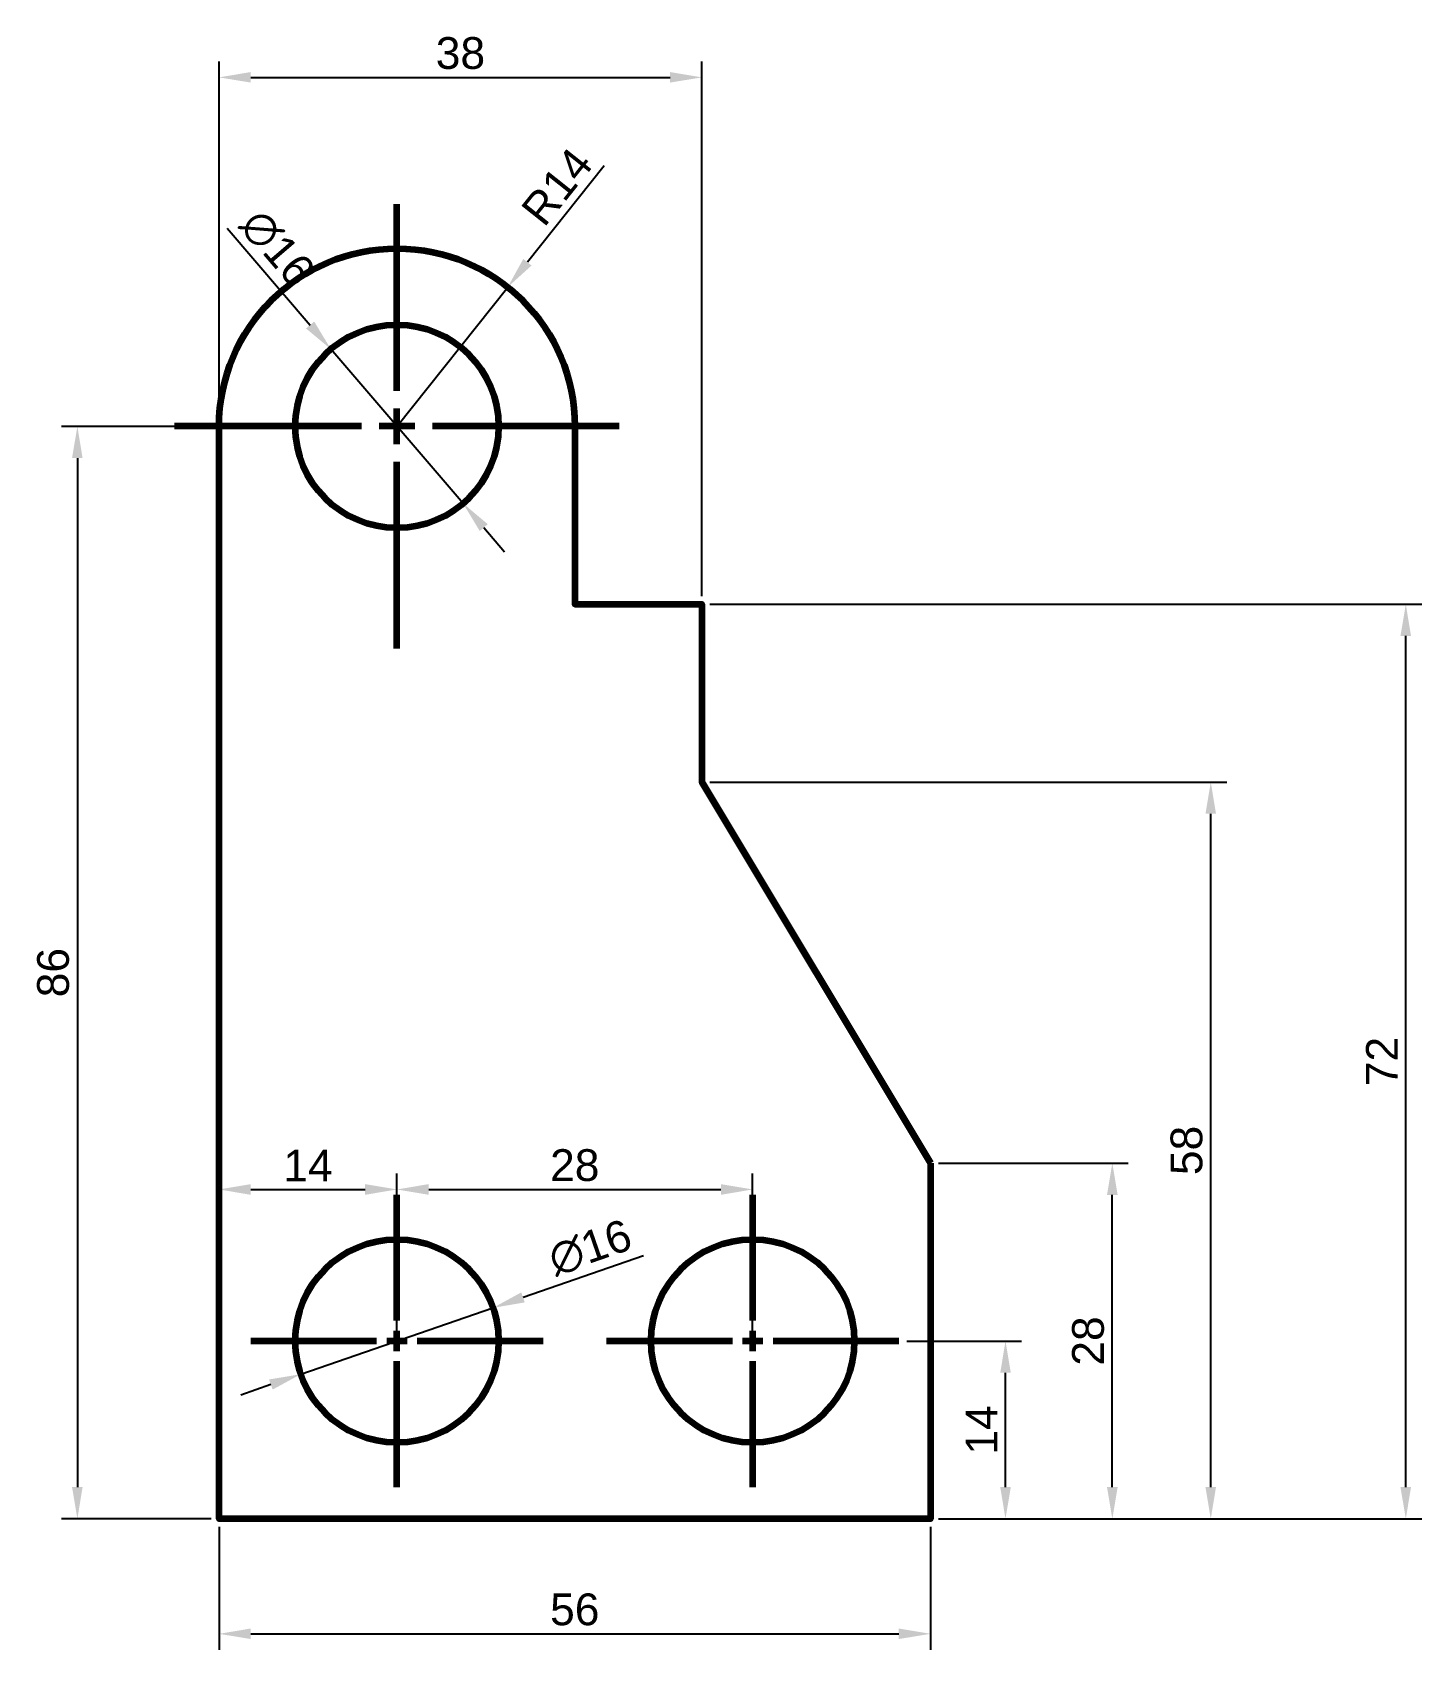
# Model space of a CAD drawing. Header units: millimetres. Extents: x 272 to 381, y 72 to 199.
import ezdxf

# ---------------------------------------------------------------- set-up
doc = ezdxf.new("R2010")
doc.units = ezdxf.units.MM
doc.linetypes.add('CENTER2', pattern=[28.575, 19.05, -3.175, 3.175, -3.175])
doc.styles.get("Standard").update_dxf_attribs({"font": 'arial.ttf'})
doc.dimstyles.new('ISO-25', dxfattribs={"dimtxt": 2.5, "dimasz": 2.5, "dimexe": 1.25, "dimexo": 0.625, "dimtad": 1, "dimtxsty": 'Standard', "dimcen": 2.5, "dimadec": 0, "dimazin": 0, "dimtfac": 1, "dimtmove": 0, "dimatfit": 3, "dimfxl": 1, "dimarcsym": 0})

# ---------------------------------------------------------------- blocks, each defined once
blk = doc.blocks.new('*U3')
at = {"color": 0, "linetype": 'CENTER2', "lineweight": 100, "transparency": 16777216}
for p, q in [((0, 1.6), (0, 11.5)), ((-11.5, 0), (-1.6, 0)), ((1.6, 0), (11.5, 0)), ((0, -11.5), (0, -1.6))]:
    blk.add_line(p, q, dxfattribs=at)
at = {"color": 0, "linetype": 'Continuous', "lineweight": 100, "transparency": 16777216}
for p, q in [((-0.8, 0), (0.8, 0)), ((0, -0.8), (0, 0.8))]:
    blk.add_line(p, q, dxfattribs=at)
blk = doc.blocks.new('*U4')
at = {"color": 0, "linetype": 'CENTER2', "lineweight": 100, "transparency": 16777216}
for p, q in [((0, 1.6), (0, 11.5)), ((-11.5, 0), (-1.6, 0)), ((1.6, 0), (11.5, 0)), ((0, -11.5), (0, -1.6))]:
    blk.add_line(p, q, dxfattribs=at)
at = {"color": 0, "linetype": 'Continuous', "lineweight": 100, "transparency": 16777216}
for p, q in [((-0.8, 0), (0.8, 0)), ((0, -0.8), (0, 0.8))]:
    blk.add_line(p, q, dxfattribs=at)
blk = doc.blocks.new('*U5')
at = {"color": 0, "linetype": 'CENTER2', "lineweight": 100, "transparency": 16777216}
for p, q in [((0, 2.8), (0, 17.5)), ((-17.5, 0), (-2.8, 0)), ((2.8, 0), (17.5, 0)), ((0, -17.5), (0, -2.8))]:
    blk.add_line(p, q, dxfattribs=at)
at = {"color": 0, "linetype": 'Continuous', "lineweight": 100, "transparency": 16777216}
for p, q in [((0, -1.4), (0, 1.4)), ((-1.4, 0), (1.4, 0))]:
    blk.add_line(p, q, dxfattribs=at)
blk = doc.blocks.new('*D6')
at = {"color": 0, "lineweight": -2, "transparency": 16777216}
for p, q in [((316.7, 188.66), (310.65, 181.06)), ((300.38, 168.14), (309.1, 179.1))]:
    blk.add_line(p, q, dxfattribs=at)
at = {"color": 0, "transparency": 16777216}
blk.add_solid([(310.33, 181.32), (310.98, 180.8), (309.1, 179.1)], dxfattribs=at)
at = {"layer": 'Defpoints', "color": 0, "transparency": 16777216}
for p in [(309.1, 179.1), (300.38, 168.14)]:
    blk.add_point(p, dxfattribs=at)
at = {"color": 0, "transparency": 16777216, "insert": (312.98, 187.01), "char_height": 2.5, "attachment_point": 5, "rotation": 51.512}
blk.add_mtext('R14', dxfattribs=at)
blk = doc.blocks.new('*D7')
at = {"color": 0, "lineweight": -2, "transparency": 16777216}
for p, q in [((287.01, 183.74), (293.55, 176.11)), ((305.59, 162.07), (295.18, 174.22)), ((307.22, 160.17), (308.84, 158.27))]:
    blk.add_line(p, q, dxfattribs=at)
at = {"color": 0, "transparency": 16777216}
for points in [[(293.87, 176.39), (293.23, 175.84), (295.18, 174.22)], [(307.53, 160.44), (306.9, 159.9), (305.59, 162.07)]]:
    blk.add_solid(points, dxfattribs=at)
at = {"layer": 'Defpoints', "color": 0, "transparency": 16777216}
for p in [(295.18, 174.22), (305.59, 162.07)]:
    blk.add_point(p, dxfattribs=at)
at = {"color": 0, "transparency": 16777216, "insert": (290.96, 182.16), "char_height": 2.5, "attachment_point": 5, "rotation": 310.5998}
blk.add_mtext('∅16', dxfattribs=at)
blk = doc.blocks.new('*D8')
at = {"color": 0, "lineweight": -2, "transparency": 16777216}
for p, q in [((286.38, 168.77), (286.38, 196.86)), ((324.38, 154.77), (324.38, 196.86)), ((288.88, 195.61), (321.88, 195.61))]:
    blk.add_line(p, q, dxfattribs=at)
at = {"color": 0, "transparency": 16777216}
for points in [[(288.88, 196.03), (288.88, 195.2), (286.38, 195.61)], [(321.88, 196.03), (321.88, 195.2), (324.38, 195.61)]]:
    blk.add_solid(points, dxfattribs=at)
at = {"layer": 'Defpoints', "color": 0, "transparency": 16777216}
for p in [(324.38, 195.61), (286.38, 168.14), (324.38, 154.14)]:
    blk.add_point(p, dxfattribs=at)
at = {"color": 0, "transparency": 16777216, "insert": (305.38, 197.51), "char_height": 2.5, "attachment_point": 5}
blk.add_mtext('38', dxfattribs=at)
blk = doc.blocks.new('*D9')
at = {"color": 0, "lineweight": -2, "transparency": 16777216}
for p, q in [((285.76, 168.14), (273.98, 168.14)), ((275.23, 165.64), (275.23, 84.64)), ((285.76, 82.14), (273.98, 82.14))]:
    blk.add_line(p, q, dxfattribs=at)
at = {"color": 0, "transparency": 16777216}
for points in [[(274.81, 165.64), (275.64, 165.64), (275.23, 168.14)], [(274.81, 84.64), (275.64, 84.64), (275.23, 82.14)]]:
    blk.add_solid(points, dxfattribs=at)
at = {"layer": 'Defpoints', "color": 0, "transparency": 16777216}
for p in [(286.38, 168.14), (275.23, 82.14), (286.38, 82.14)]:
    blk.add_point(p, dxfattribs=at)
at = {"color": 0, "transparency": 16777216, "insert": (273.33, 125.14), "char_height": 2.5, "attachment_point": 5, "rotation": 90}
blk.add_mtext('86', dxfattribs=at)
blk = doc.blocks.new('*D10')
at = {"color": 0, "lineweight": -2, "transparency": 16777216}
for p, q in [((286.38, 81.52), (286.38, 71.84)), ((342.38, 81.52), (342.38, 71.84)), ((288.88, 73.09), (339.88, 73.09))]:
    blk.add_line(p, q, dxfattribs=at)
at = {"color": 0, "transparency": 16777216}
for points in [[(288.88, 73.51), (288.88, 72.68), (286.38, 73.09)], [(339.88, 73.51), (339.88, 72.68), (342.38, 73.09)]]:
    blk.add_solid(points, dxfattribs=at)
at = {"layer": 'Defpoints', "color": 0, "transparency": 16777216}
for p in [(286.38, 82.14), (342.38, 82.14), (342.38, 73.09)]:
    blk.add_point(p, dxfattribs=at)
at = {"color": 0, "transparency": 16777216, "insert": (314.38, 75), "char_height": 2.5, "attachment_point": 5}
blk.add_mtext('56', dxfattribs=at)
blk = doc.blocks.new('*D11')
at = {"color": 0, "lineweight": -2, "transparency": 16777216}
for p, q in [((286.38, 96.77), (286.38, 109.32)), ((300.38, 96.77), (300.38, 109.32)), ((288.88, 108.07), (297.88, 108.07))]:
    blk.add_line(p, q, dxfattribs=at)
at = {"color": 0, "transparency": 16777216}
for points in [[(288.88, 108.49), (288.88, 107.65), (286.38, 108.07)], [(297.88, 108.49), (297.88, 107.65), (300.38, 108.07)]]:
    blk.add_solid(points, dxfattribs=at)
at = {"layer": 'Defpoints', "color": 0, "transparency": 16777216}
for p in [(300.38, 108.07), (286.38, 96.14), (300.38, 96.14)]:
    blk.add_point(p, dxfattribs=at)
at = {"color": 0, "transparency": 16777216, "insert": (293.38, 109.95), "char_height": 2.5, "attachment_point": 5}
blk.add_mtext('14', dxfattribs=at)
blk = doc.blocks.new('*D12')
at = {"color": 0, "lineweight": -2, "transparency": 16777216}
for p, q in [((300.38, 96.77), (300.38, 109.32)), ((328.38, 96.77), (328.38, 109.32)), ((302.88, 108.07), (325.88, 108.07))]:
    blk.add_line(p, q, dxfattribs=at)
at = {"color": 0, "transparency": 16777216}
for points in [[(302.88, 108.49), (302.88, 107.65), (300.38, 108.07)], [(325.88, 108.49), (325.88, 107.65), (328.38, 108.07)]]:
    blk.add_solid(points, dxfattribs=at)
at = {"layer": 'Defpoints', "color": 0, "transparency": 16777216}
for p in [(328.38, 108.07), (300.38, 96.14), (328.38, 96.14)]:
    blk.add_point(p, dxfattribs=at)
at = {"color": 0, "transparency": 16777216, "insert": (314.38, 109.97), "char_height": 2.5, "attachment_point": 5}
blk.add_mtext('28', dxfattribs=at)
blk = doc.blocks.new('*D13')
at = {"color": 0, "lineweight": -2, "transparency": 16777216}
for p, q in [((340.51, 96.14), (349.53, 96.14)), ((348.28, 84.64), (348.28, 93.64)), ((343.01, 82.14), (349.53, 82.14))]:
    blk.add_line(p, q, dxfattribs=at)
at = {"color": 0, "transparency": 16777216}
for points in [[(347.87, 93.64), (348.7, 93.64), (348.28, 96.14)], [(347.87, 84.64), (348.7, 84.64), (348.28, 82.14)]]:
    blk.add_solid(points, dxfattribs=at)
at = {"layer": 'Defpoints', "color": 0, "transparency": 16777216}
for p in [(339.88, 96.14), (348.28, 96.14), (342.38, 82.14)]:
    blk.add_point(p, dxfattribs=at)
at = {"color": 0, "transparency": 16777216, "insert": (346.4, 89.14), "char_height": 2.5, "attachment_point": 5, "rotation": 90}
blk.add_mtext('14', dxfattribs=at)
blk = doc.blocks.new('*D14')
at = {"color": 0, "lineweight": -2, "transparency": 16777216}
for p, q in [((343.01, 110.14), (357.94, 110.14)), ((356.69, 84.64), (356.69, 107.64)), ((343.01, 82.14), (357.94, 82.14))]:
    blk.add_line(p, q, dxfattribs=at)
at = {"color": 0, "transparency": 16777216}
for points in [[(356.27, 107.64), (357.11, 107.64), (356.69, 110.14)], [(356.27, 84.64), (357.11, 84.64), (356.69, 82.14)]]:
    blk.add_solid(points, dxfattribs=at)
at = {"layer": 'Defpoints', "color": 0, "transparency": 16777216}
for p in [(342.38, 110.14), (356.69, 110.14), (342.38, 82.14)]:
    blk.add_point(p, dxfattribs=at)
at = {"color": 0, "transparency": 16777216, "insert": (354.79, 96.14), "char_height": 2.5, "attachment_point": 5, "rotation": 90}
blk.add_mtext('28', dxfattribs=at)
blk = doc.blocks.new('*D15')
at = {"color": 0, "lineweight": -2, "transparency": 16777216}
for p, q in [((325.01, 140.14), (365.69, 140.14)), ((364.44, 84.64), (364.44, 137.64)), ((343.01, 82.14), (365.69, 82.14))]:
    blk.add_line(p, q, dxfattribs=at)
at = {"color": 0, "transparency": 16777216}
for points in [[(364.02, 137.64), (364.85, 137.64), (364.44, 140.14)], [(364.02, 84.64), (364.85, 84.64), (364.44, 82.14)]]:
    blk.add_solid(points, dxfattribs=at)
at = {"layer": 'Defpoints', "color": 0, "transparency": 16777216}
for p in [(324.38, 140.14), (364.44, 140.14), (342.38, 82.14)]:
    blk.add_point(p, dxfattribs=at)
at = {"color": 0, "transparency": 16777216, "insert": (362.54, 111.14), "char_height": 2.5, "attachment_point": 5, "rotation": 90}
blk.add_mtext('58', dxfattribs=at)
blk = doc.blocks.new('*D16')
at = {"color": 0, "lineweight": -2, "transparency": 16777216}
for p, q in [((325.01, 154.14), (381.04, 154.14)), ((379.79, 84.64), (379.79, 151.64)), ((343.01, 82.14), (381.04, 82.14))]:
    blk.add_line(p, q, dxfattribs=at)
at = {"color": 0, "transparency": 16777216}
for points in [[(379.37, 151.64), (380.2, 151.64), (379.79, 154.14)], [(379.37, 84.64), (380.2, 84.64), (379.79, 82.14)]]:
    blk.add_solid(points, dxfattribs=at)
at = {"layer": 'Defpoints', "color": 0, "transparency": 16777216}
for p in [(324.38, 154.14), (379.79, 154.14), (342.38, 82.14)]:
    blk.add_point(p, dxfattribs=at)
at = {"color": 0, "transparency": 16777216, "insert": (377.91, 118.14), "char_height": 2.5, "attachment_point": 5, "rotation": 90}
blk.add_mtext('72', dxfattribs=at)
blk = doc.blocks.new('*D17')
at = {"color": 0, "lineweight": -2, "transparency": 16777216}
for p, q in [((319.8, 102.85), (310.31, 99.57)), ((292.82, 93.53), (307.94, 98.75)), ((290.46, 92.71), (288.1, 91.89))]:
    blk.add_line(p, q, dxfattribs=at)
at = {"color": 0, "transparency": 16777216}
for points in [[(310.17, 99.97), (310.44, 99.18), (307.94, 98.75)], [(290.32, 93.11), (290.6, 92.32), (292.82, 93.53)]]:
    blk.add_solid(points, dxfattribs=at)
at = {"layer": 'Defpoints', "color": 0, "transparency": 16777216}
for p in [(307.94, 98.75), (292.82, 93.53)]:
    blk.add_point(p, dxfattribs=at)
at = {"color": 0, "transparency": 16777216, "insert": (315.59, 103.48), "char_height": 2.5, "attachment_point": 5, "rotation": 19.067}
blk.add_mtext('∅16', dxfattribs=at)

msp = doc.modelspace()

# ---------------------------------------------------------------- linework, layer by layer
at = {"lineweight": 100}
msp.add_lwpolyline([(342.383, 110.142), (342.383, 82.142), (286.383, 82.142), (286.383, 168.142, -1), (314.383, 168.142), (314.383, 154.142), (324.383, 154.142), (324.383, 140.142), (342.383, 110.142)], format="xyb", dxfattribs=at)
for centre in [(300.383, 168.142), (300.383, 96.142), (328.383, 96.142)]:
    msp.add_circle(centre, 8, dxfattribs=at)

# ---------------------------------------------------------------- block references
at = {"linetype": 'CENTER2', "lineweight": 100, "extrusion": (0, 0, -1)}
msp.add_blockref('*U5', (-300.383, 168.142), dxfattribs=at)
at = {"linetype": 'CENTER2', "lineweight": 100}
for name, p in [('*U3', (300.383, 96.142)), ('*U4', (328.383, 96.142))]:
    msp.add_blockref(name, p, dxfattribs=at)

# ---------------------------------------------------------------- dimensions: what is measured, and where the dimension line sits
at = {"color": 240, "true_color": 0xed1f24}
for base, p1, p2, picture, middle in [((324.383, 195.612), (286.383, 168.142), (324.383, 154.142), '*D8', (305.383, 197.514)), ((300.383, 108.07), (286.383, 96.142), (300.383, 96.142), '*D11', (293.383, 109.95)), ((328.383, 108.07), (300.383, 96.142), (328.383, 96.142), '*D12', (314.383, 109.971)), ((342.383, 73.095), (286.383, 82.142), (342.383, 82.142), '*D10', (314.383, 74.996))]:
    dim = msp.add_linear_dim(base=base, p1=p1, p2=p2, dimstyle='ISO-25', dxfattribs=at)
    dim.commit()
    dim.dimension.update_dxf_attribs({"geometry": picture, "text_midpoint": middle})
dim = msp.add_radius_dim(center=(300.383, 168.142), mpoint=(309.096, 179.1), dimstyle='ISO-25', dxfattribs=at)
dim.commit()
dim.dimension.update_dxf_attribs({"geometry": '*D6', "text_midpoint": (312.981, 187.007)})
for p1, p2, picture, middle in [((305.589, 162.067), (295.177, 174.216), '*D7', (289.466, 180.878)), ((292.822, 93.528), (307.944, 98.755), '*D17', (316.237, 101.621))]:
    dim = msp.add_diameter_dim_2p(p1=p1, p2=p2, dimstyle='ISO-25', dxfattribs=at)
    dim.commit()
    dim.dimension.update_dxf_attribs({"geometry": picture, "text_midpoint": middle, "dimtype": 163})
for base, p1, p2, picture, middle in [((275.228, 82.142), (286.383, 168.142), (286.383, 82.142), '*D9', (273.326, 125.142)), ((379.787, 154.142), (342.383, 82.142), (324.383, 154.142), '*D16', (377.907, 118.142)), ((364.438, 140.142), (342.383, 82.142), (324.383, 140.142), '*D15', (362.536, 111.142)), ((356.69, 110.142), (342.383, 82.142), (342.383, 110.142), '*D14', (354.789, 96.142)), ((348.282, 96.142), (342.383, 82.142), (339.883, 96.142), '*D13', (346.402, 89.142))]:
    dim = msp.add_linear_dim(base=base, p1=p1, p2=p2, angle=90, dimstyle='ISO-25', dxfattribs=at)
    dim.commit()
    dim.dimension.update_dxf_attribs({"geometry": picture, "text_midpoint": middle})

doc.saveas('drawing.dxf')
